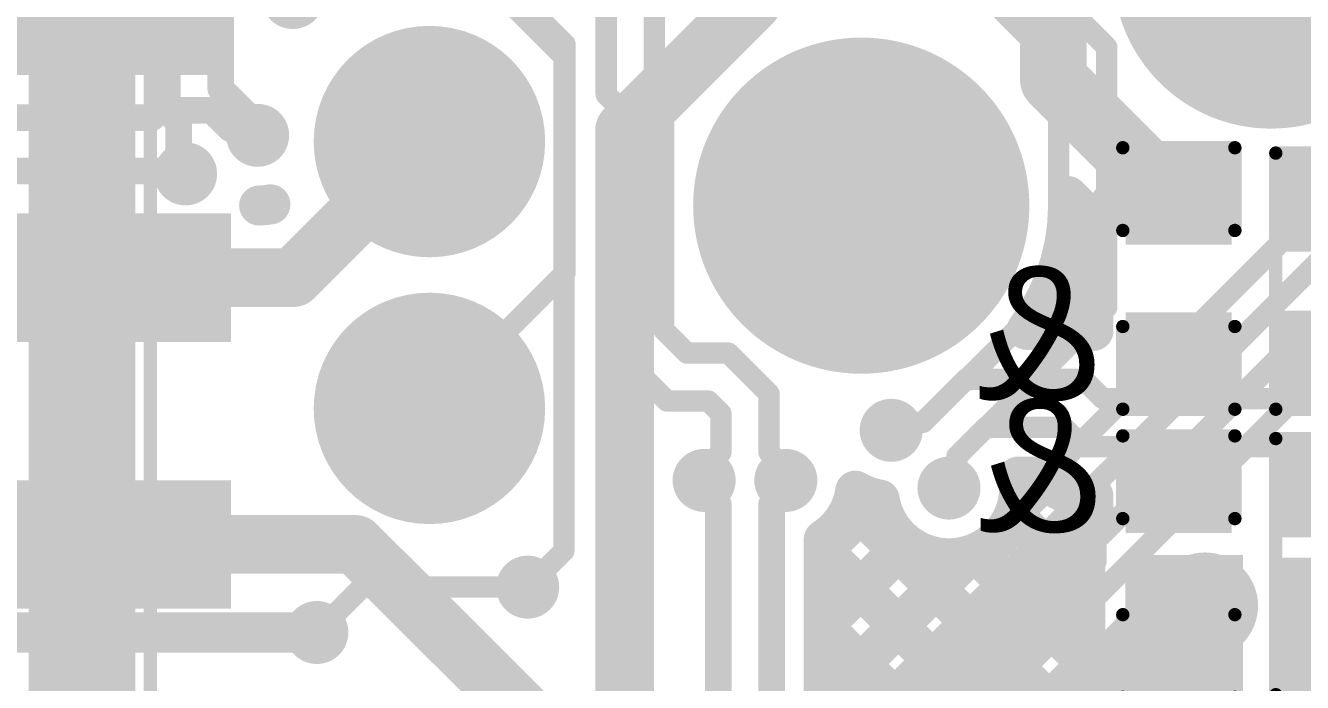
# Model space of a CAD drawing. Header units: millimetres. Extents: x -0.39 to 1.43, y -0.21 to 1.58.
# Drawn here: x 0.3228 to 0.8013, y 0.3283 to 0.5745 of the extents above; entities that cross this region are included whole.
import ezdxf

# ---------------------------------------------------------------- set-up
doc = ezdxf.new("R2010")
doc.units = ezdxf.units.MM
doc.header["$MEASUREMENT"] = 0
for name, color, linetype in [('BottomLayer', 5, 'Continuous'), ('BottomOverlay', 54, 'Continuous'), ('BottomPaste', 16, 'Continuous'), ('BottomSolder', 6, 'Continuous'), ('MultiLayer', 9, 'Continuous'), ('PadHoleLayer', 156, 'Continuous'), ('TopLayer', 1, 'Continuous'), ('TopOverlay', 2, 'Continuous'), ('TopSolder', 216, 'Continuous'), ('ViaHoleLayer', 16, 'Continuous')]:
    doc.layers.add(name, color=color, linetype=linetype)
doc.styles.add('Arial', font='', dxfattribs={"height": 0.2})
doc.styles.get('Arial').set_extended_font_data('Arial')

# ---------------------------------------------------------------- blocks, each defined once
blk = doc.blocks.new('C__0603_B_2')
at = {"layer": 'BottomLayer'}
for points in [[(-0.045, -0.0175), (-0.045, 0.0175), (-0.015, 0.0175), (-0.015, -0.0175)], [(0.015, -0.0175), (0.015, 0.0175), (0.045, 0.0175), (0.045, -0.0175)]]:
    blk.add_hatch(color=5, dxfattribs=at).paths.add_polyline_path(points)
at = {"layer": 'BottomPaste'}
for points in [[(-0.045, -0.0175), (-0.045, 0.0175), (-0.015, 0.0175), (-0.015, -0.0175)], [(0.015, -0.0175), (0.015, 0.0175), (0.045, 0.0175), (0.045, -0.0175)]]:
    blk.add_hatch(color=16, dxfattribs=at).paths.add_polyline_path(points)
at = {"layer": 'BottomSolder'}
for points in [[(-0.0473622, -0.0198622), (-0.0473622, 0.0198622), (-0.0126378, 0.0198622), (-0.0126378, -0.0198622)], [(0.0126378, -0.0198622), (0.0126378, 0.0198622), (0.0473622, 0.0198622), (0.0473622, -0.0198622)]]:
    blk.add_hatch(color=6, dxfattribs=at).paths.add_polyline_path(points)
at = {"layer": 'BottomOverlay', "const_width": 0.005}
for points in [[(-0.049, 0.021), (-0.018, 0.021)], [(-0.049, 0.021), (-0.049, -0.021)], [(0.018, 0.021), (0.049, 0.021)], [(0.049, 0.021), (0.049, -0.021)], [(-0.049, -0.021), (-0.018, -0.021)], [(0.018, -0.021), (0.049, -0.021)]]:
    blk.add_lwpolyline(points, dxfattribs=at)
at = {"layer": 'BottomOverlay', "const_width": 0.0025}
for points in [[(-0.05025, 0.021, 1), (-0.04775, 0.021, 1)], [(-0.05025, 0.021, 1), (-0.04775, 0.021, 1)], [(-0.01925, 0.021, 1), (-0.01675, 0.021, 1)], [(0.01675, 0.021, 1), (0.01925, 0.021, 1)], [(0.04775, 0.021, 1), (0.05025, 0.021, 1)], [(0.04775, 0.021, 1), (0.05025, 0.021, 1)], [(-0.05025, -0.021, 1), (-0.04775, -0.021, 1)], [(-0.05025, -0.021, 1), (-0.04775, -0.021, 1)], [(-0.01925, -0.021, 1), (-0.01675, -0.021, 1)], [(0.01675, -0.021, 1), (0.01925, -0.021, 1)], [(0.04775, -0.021, 1), (0.05025, -0.021, 1)], [(0.04775, -0.021, 1), (0.05025, -0.021, 1)]]:
    blk.add_lwpolyline(points, format="xyb", close=True, dxfattribs=at)
blk = doc.blocks.new('HY951180A_14')
at = {"layer": 'BottomLayer'}
h = blk.add_hatch(color=5, dxfattribs=at)
edge = h.paths.add_edge_path()
edge.add_arc((0.1490159, 0.2559055), 0.0393701, 0, 360)
h = blk.add_hatch(color=5, dxfattribs=at)
edge = h.paths.add_edge_path()
edge.add_arc((0.2490159, 0.2559055), 0.0393701, 0, 360)
h = blk.add_hatch(color=5, dxfattribs=at)
edge = h.paths.add_edge_path()
edge.add_arc((0.3129922, -0.0594488), 0.0551181, 0, 360)
at = {"layer": 'BottomSolder'}
h = blk.add_hatch(color=6, dxfattribs=at)
edge = h.paths.add_edge_path()
edge.add_arc((0.1490159, 0.2559055), 0.0433701, 0, 360)
h = blk.add_hatch(color=6, dxfattribs=at)
edge = h.paths.add_edge_path()
edge.add_arc((0.2490159, 0.2559055), 0.0433701, 0, 360)
h = blk.add_hatch(color=6, dxfattribs=at)
edge = h.paths.add_edge_path()
edge.add_arc((0.2250001, 0.0940945), 0.004, 0, 360)
h = blk.add_hatch(color=6, dxfattribs=at)
edge = h.paths.add_edge_path()
edge.add_arc((0.3129922, -0.0594488), 0.0591181, 0, 360)
at = {"layer": 'MultiLayer'}
h = blk.add_hatch(color=9, dxfattribs=at)
edge = h.paths.add_edge_path()
edge.add_arc((0.1490159, 0.2559055), 0.0393701, 0, 360)
h = blk.add_hatch(color=9, dxfattribs=at)
edge = h.paths.add_edge_path()
edge.add_arc((0.2490159, 0.2559055), 0.0393701, 0, 360)
h = blk.add_hatch(color=9, dxfattribs=at)
edge = h.paths.add_edge_path()
edge.add_arc((0.3129922, -0.0594488), 0.0551181, 0, 360)
at = {"layer": 'PadHoleLayer'}
h = blk.add_hatch(color=156, dxfattribs=at)
edge = h.paths.add_edge_path()
edge.add_arc((0.1490159, 0.2559055), 0.0200787, 0, 360)
h = blk.add_hatch(color=156, dxfattribs=at)
edge = h.paths.add_edge_path()
edge.add_arc((0.2490159, 0.2559055), 0.0200787, 0, 360)
h = blk.add_hatch(color=156, dxfattribs=at)
edge = h.paths.add_edge_path()
edge.add_arc((0.2250001, 0.0940945), 0.0629921, 0, 360)
h = blk.add_hatch(color=156, dxfattribs=at)
edge = h.paths.add_edge_path()
edge.add_arc((0.3129922, -0.0594488), 0.0320866, 0, 360)
at = {"layer": 'TopLayer'}
h = blk.add_hatch(color=1, dxfattribs=at)
edge = h.paths.add_edge_path()
edge.add_arc((0.1490159, 0.2559055), 0.0393701, 0, 360)
h = blk.add_hatch(color=1, dxfattribs=at)
edge = h.paths.add_edge_path()
edge.add_arc((0.2490159, 0.2559055), 0.0393701, 0, 360)
h = blk.add_hatch(color=1, dxfattribs=at)
edge = h.paths.add_edge_path()
edge.add_arc((0.3129922, -0.0594488), 0.0551181, 0, 360)
at = {"layer": 'TopSolder'}
h = blk.add_hatch(color=216, dxfattribs=at)
edge = h.paths.add_edge_path()
edge.add_arc((0.1490159, 0.2559055), 0.0433701, 0, 360)
h = blk.add_hatch(color=216, dxfattribs=at)
edge = h.paths.add_edge_path()
edge.add_arc((0.2490159, 0.2559055), 0.0433701, 0, 360)
h = blk.add_hatch(color=216, dxfattribs=at)
edge = h.paths.add_edge_path()
edge.add_arc((0.2250001, 0.0940945), 0.004, 0, 360)
h = blk.add_hatch(color=216, dxfattribs=at)
edge = h.paths.add_edge_path()
edge.add_arc((0.3129922, -0.0594488), 0.0591181, 0, 360)
at = {"layer": 'TopOverlay', "const_width": 0.005}
blk.add_lwpolyline([(0.331, 0.3605), (-0.3309998, 0.3604999)], dxfattribs=at)
blk = doc.blocks.new('PHF254SMD___B_15')
at = {"layer": 'BottomLayer'}
for points in [[(-0.02007875, 0.1535433), (0.02007875, 0.1535433), (0.02007875, 0.0551181), (-0.02007875, 0.0551181)], [(0.07992125, 0.1535433), (0.12007875, 0.1535433), (0.12007875, 0.0551181), (0.07992125, 0.0551181)], [(0.17992125, 0.1535433), (0.22007875, 0.1535433), (0.22007875, 0.0551181), (0.17992125, 0.0551181)]]:
    blk.add_hatch(color=5, dxfattribs=at).paths.add_polyline_path(points)
at = {"layer": 'BottomPaste'}
for points in [[(-0.02007875, 0.1535433), (0.02007875, 0.1535433), (0.02007875, 0.0551181), (-0.02007875, 0.0551181)], [(0.07992125, 0.1535433), (0.12007875, 0.1535433), (0.12007875, 0.0551181), (0.07992125, 0.0551181)], [(0.17992125, 0.1535433), (0.22007875, 0.1535433), (0.22007875, 0.0551181), (0.17992125, 0.0551181)]]:
    blk.add_hatch(color=16, dxfattribs=at).paths.add_polyline_path(points)
at = {"layer": 'BottomSolder'}
for points in [[(-0.02407875, 0.1575433), (0.02407875, 0.1575433), (0.02407875, 0.0511181), (-0.02407875, 0.0511181)], [(0.07592125, 0.1575433), (0.12407875, 0.1575433), (0.12407875, 0.0511181), (0.07592125, 0.0511181)], [(0.17592125, 0.1575433), (0.22407875, 0.1575433), (0.22407875, 0.0511181), (0.17592125, 0.0511181)]]:
    blk.add_hatch(color=6, dxfattribs=at).paths.add_polyline_path(points)
blk = doc.blocks.new('R__0603_B_35')
at = {"layer": 'BottomLayer'}
for points in [[(-0.045, -0.0175), (-0.045, 0.0175), (-0.015, 0.0175), (-0.015, -0.0175)], [(0.015, -0.0175), (0.015, 0.0175), (0.045, 0.0175), (0.045, -0.0175)]]:
    blk.add_hatch(color=5, dxfattribs=at).paths.add_polyline_path(points)
at = {"layer": 'BottomPaste'}
for points in [[(-0.045, -0.0175), (-0.045, 0.0175), (-0.015, 0.0175), (-0.015, -0.0175)], [(0.015, -0.0175), (0.015, 0.0175), (0.045, 0.0175), (0.045, -0.0175)]]:
    blk.add_hatch(color=16, dxfattribs=at).paths.add_polyline_path(points)
at = {"layer": 'BottomSolder'}
for points in [[(-0.049, -0.0215), (-0.049, 0.0215), (-0.011, 0.0215), (-0.011, -0.0215)], [(0.011, -0.0215), (0.011, 0.0215), (0.049, 0.0215), (0.049, -0.0215)]]:
    blk.add_hatch(color=6, dxfattribs=at).paths.add_polyline_path(points)
at = {"layer": 'BottomOverlay', "const_width": 0.005}
for points in [[(0.048, 0.021), (-0.048, 0.021)], [(-0.048, -0.021), (-0.048, 0.021)], [(0.048, -0.021), (0.048, 0.021)], [(0.048, -0.021), (-0.048, -0.021)]]:
    blk.add_lwpolyline(points, dxfattribs=at)
at = {"layer": 'BottomOverlay', "const_width": 0.0025}
for points in [[(-0.04925, 0.021, 1), (-0.04675, 0.021, 1)], [(-0.04925, 0.021, 1), (-0.04675, 0.021, 1)], [(0.04675, 0.021, 1), (0.04925, 0.021, 1)], [(0.04675, 0.021, 1), (0.04925, 0.021, 1)], [(-0.04925, -0.021, 1), (-0.04675, -0.021, 1)], [(-0.04925, -0.021, 1), (-0.04675, -0.021, 1)], [(0.04675, -0.021, 1), (0.04925, -0.021, 1)], [(0.04675, -0.021, 1), (0.04925, -0.021, 1)]]:
    blk.add_lwpolyline(points, format="xyb", close=True, dxfattribs=at)
blk = doc.blocks.new('R__0603_B_37')
at = {"layer": 'BottomLayer'}
for points in [[(-0.045, -0.0175), (-0.045, 0.0175), (-0.015, 0.0175), (-0.015, -0.0175)], [(0.015, -0.0175), (0.015, 0.0175), (0.045, 0.0175), (0.045, -0.0175)]]:
    blk.add_hatch(color=5, dxfattribs=at).paths.add_polyline_path(points)
at = {"layer": 'BottomPaste'}
for points in [[(-0.045, -0.0175), (-0.045, 0.0175), (-0.015, 0.0175), (-0.015, -0.0175)], [(0.015, -0.0175), (0.015, 0.0175), (0.045, 0.0175), (0.045, -0.0175)]]:
    blk.add_hatch(color=16, dxfattribs=at).paths.add_polyline_path(points)
at = {"layer": 'BottomSolder'}
for points in [[(-0.049, -0.0215), (-0.049, 0.0215), (-0.011, 0.0215), (-0.011, -0.0215)], [(0.011, -0.0215), (0.011, 0.0215), (0.049, 0.0215), (0.049, -0.0215)]]:
    blk.add_hatch(color=6, dxfattribs=at).paths.add_polyline_path(points)
at = {"layer": 'BottomOverlay', "const_width": 0.005}
for points in [[(-0.048, 0.021), (-0.048, -0.021)], [(-0.048, 0.021), (0.048, 0.021)], [(0.048, 0.021), (0.048, -0.021)], [(-0.048, -0.021), (0.048, -0.021)]]:
    blk.add_lwpolyline(points, dxfattribs=at)
at = {"layer": 'BottomOverlay', "const_width": 0.0025}
for points in [[(-0.04925, 0.021, 1), (-0.04675, 0.021, 1)], [(-0.04925, 0.021, 1), (-0.04675, 0.021, 1)], [(0.04675, 0.021, 1), (0.04925, 0.021, 1)], [(0.04675, 0.021, 1), (0.04925, 0.021, 1)], [(-0.04925, -0.021, 1), (-0.04675, -0.021, 1)], [(-0.04925, -0.021, 1), (-0.04675, -0.021, 1)], [(0.04675, -0.021, 1), (0.04925, -0.021, 1)], [(0.04675, -0.021, 1), (0.04925, -0.021, 1)]]:
    blk.add_lwpolyline(points, format="xyb", close=True, dxfattribs=at)
blk = doc.blocks.new('C__0603_B_66')
at = {"layer": 'BottomLayer'}
for points in [[(-0.045, -0.0175), (-0.045, 0.0175), (-0.015, 0.0175), (-0.015, -0.0175)], [(0.015, -0.0175), (0.015, 0.0175), (0.045, 0.0175), (0.045, -0.0175)]]:
    blk.add_hatch(color=5, dxfattribs=at).paths.add_polyline_path(points)
at = {"layer": 'BottomPaste'}
for points in [[(-0.045, -0.0175), (-0.045, 0.0175), (-0.015, 0.0175), (-0.015, -0.0175)], [(0.015, -0.0175), (0.015, 0.0175), (0.045, 0.0175), (0.045, -0.0175)]]:
    blk.add_hatch(color=16, dxfattribs=at).paths.add_polyline_path(points)
at = {"layer": 'BottomSolder'}
for points in [[(-0.0473622, -0.0198622), (-0.0473622, 0.0198622), (-0.0126378, 0.0198622), (-0.0126378, -0.0198622)], [(0.0126378, -0.0198622), (0.0126378, 0.0198622), (0.0473622, 0.0198622), (0.0473622, -0.0198622)]]:
    blk.add_hatch(color=6, dxfattribs=at).paths.add_polyline_path(points)
at = {"layer": 'BottomOverlay', "const_width": 0.005}
for points in [[(-0.018, 0.021), (-0.049, 0.021)], [(-0.049, -0.021), (-0.049, 0.021)], [(0.049, 0.021), (0.018, 0.021)], [(0.049, -0.021), (0.049, 0.021)], [(-0.018, -0.021), (-0.049, -0.021)], [(0.049, -0.021), (0.018, -0.021)]]:
    blk.add_lwpolyline(points, dxfattribs=at)
at = {"layer": 'BottomOverlay', "const_width": 0.0025}
for points in [[(-0.05025, 0.021, 1), (-0.04775, 0.021, 1)], [(-0.05025, 0.021, 1), (-0.04775, 0.021, 1)], [(-0.01925, 0.021, 1), (-0.01675, 0.021, 1)], [(0.01675, 0.021, 1), (0.01925, 0.021, 1)], [(0.04775, 0.021, 1), (0.05025, 0.021, 1)], [(0.04775, 0.021, 1), (0.05025, 0.021, 1)], [(-0.05025, -0.021, 1), (-0.04775, -0.021, 1)], [(-0.05025, -0.021, 1), (-0.04775, -0.021, 1)], [(-0.01925, -0.021, 1), (-0.01675, -0.021, 1)], [(0.01675, -0.021, 1), (0.01925, -0.021, 1)], [(0.04775, -0.021, 1), (0.05025, -0.021, 1)], [(0.04775, -0.021, 1), (0.05025, -0.021, 1)]]:
    blk.add_lwpolyline(points, format="xyb", close=True, dxfattribs=at)

msp = doc.modelspace()

# ---------------------------------------------------------------- hatches: boundary and pattern name
at = {"layer": 'BottomLayer'}
h = msp.add_hatch(color=5, dxfattribs=at)
edge = h.paths.add_edge_path()
edge.add_arc((0.423, 0.585), 0.011811, 0, 360)
h = msp.add_hatch(color=5, dxfattribs=at)
edge = h.paths.add_edge_path()
edge.add_arc((0.4098079, 0.5333421), 0.011811, 0, 360)
h = msp.add_hatch(color=5, dxfattribs=at)
edge = h.paths.add_edge_path()
edge.add_arc((0.382811, 0.5188898), 0.011811, 0, 360)
h = msp.add_hatch(color=5, dxfattribs=at)
edge = h.paths.add_edge_path()
edge.add_arc((0.6472171, 0.4227828), 0.011811, 0, 360)
h = msp.add_hatch(color=5, dxfattribs=at)
edge = h.paths.add_edge_path()
edge.add_arc((0.5771215, 0.404), 0.011811, 0, 360)
h = msp.add_hatch(color=5, dxfattribs=at)
edge = h.paths.add_edge_path()
edge.add_arc((0.6077435, 0.404), 0.011811, 0, 360)
h = msp.add_hatch(color=5, dxfattribs=at)
edge = h.paths.add_edge_path()
edge.add_arc((0.6688702, 0.4011298), 0.011811, 0, 360)
h = msp.add_hatch(color=5, dxfattribs=at)
edge = h.paths.add_edge_path()
edge.add_arc((0.511, 0.364), 0.011811, 0, 360)
for points in [[(0.735, 0.227071), (0.779, 0.227071), (0.779, 0.376), (0.735, 0.376)], [(0.7913285, 0.227071), (0.9249999, 0.227071), (0.9249999, 0.375), (0.7913285, 0.375)]]:
    msp.add_hatch(color=5, dxfattribs=at).paths.add_polyline_path(points)
h = msp.add_hatch(color=5, dxfattribs=at)
edge = h.paths.add_edge_path()
edge.add_arc((0.7613719, 0.3593111), 0.011811, 0, 360)
h = msp.add_hatch(color=5, dxfattribs=at)
edge = h.paths.add_edge_path()
edge.add_arc((0.432, 0.347), 0.011811, 0, 360)
at = {"layer": 'TopLayer'}
h = msp.add_hatch(color=1, dxfattribs=at)
edge = h.paths.add_edge_path()
edge.add_arc((0.423, 0.585), 0.011811, 0, 360)
h = msp.add_hatch(color=1, dxfattribs=at)
edge = h.paths.add_edge_path()
edge.add_arc((0.4098079, 0.5333421), 0.011811, 0, 360)
h = msp.add_hatch(color=1, dxfattribs=at)
edge = h.paths.add_edge_path()
edge.add_arc((0.382811, 0.5188898), 0.011811, 0, 360)
h = msp.add_hatch(color=1, dxfattribs=at)
edge = h.paths.add_edge_path()
edge.add_arc((0.6472171, 0.4227828), 0.011811, 0, 360)
h = msp.add_hatch(color=1, dxfattribs=at)
edge = h.paths.add_edge_path()
edge.add_arc((0.5771215, 0.404), 0.011811, 0, 360)
h = msp.add_hatch(color=1, dxfattribs=at)
edge = h.paths.add_edge_path()
edge.add_arc((0.6077435, 0.404), 0.011811, 0, 360)
h = msp.add_hatch(color=1, dxfattribs=at)
edge = h.paths.add_edge_path()
edge.add_arc((0.6688702, 0.4011298), 0.011811, 0, 360)
h = msp.add_hatch(color=1, dxfattribs=at)
edge = h.paths.add_edge_path()
edge.add_arc((0.511, 0.364), 0.011811, 0, 360)
h = msp.add_hatch(color=1, dxfattribs=at)
edge = h.paths.add_edge_path()
edge.add_arc((0.7613719, 0.3593111), 0.011811, 0, 360)
h = msp.add_hatch(color=1, dxfattribs=at)
edge = h.paths.add_edge_path()
edge.add_arc((0.432, 0.347), 0.011811, 0, 360)
at = {"layer": 'ViaHoleLayer'}
h = msp.add_hatch(color=16, dxfattribs=at)
edge = h.paths.add_edge_path()
edge.add_arc((0.4098079, 0.5333421), 0.0059055, 0, 360)
h = msp.add_hatch(color=16, dxfattribs=at)
edge = h.paths.add_edge_path()
edge.add_arc((0.382811, 0.5188898), 0.0059055, 0, 360)
h = msp.add_hatch(color=16, dxfattribs=at)
edge = h.paths.add_edge_path()
edge.add_arc((0.6472171, 0.4227828), 0.0059055, 0, 360)
h = msp.add_hatch(color=16, dxfattribs=at)
edge = h.paths.add_edge_path()
edge.add_arc((0.5771215, 0.404), 0.0059055, 0, 360)
h = msp.add_hatch(color=16, dxfattribs=at)
edge = h.paths.add_edge_path()
edge.add_arc((0.6077435, 0.404), 0.0059055, 0, 360)
h = msp.add_hatch(color=16, dxfattribs=at)
edge = h.paths.add_edge_path()
edge.add_arc((0.6688702, 0.4011298), 0.0059055, 0, 360)
h = msp.add_hatch(color=16, dxfattribs=at)
edge = h.paths.add_edge_path()
edge.add_arc((0.511, 0.364), 0.0059055, 0, 360)
h = msp.add_hatch(color=16, dxfattribs=at)
edge = h.paths.add_edge_path()
edge.add_arc((0.7613719, 0.3593111), 0.0059055, 0, 360)
h = msp.add_hatch(color=16, dxfattribs=at)
edge = h.paths.add_edge_path()
edge.add_arc((0.432, 0.347), 0.0059055, 0, 360)

# ---------------------------------------------------------------- linework, layer by layer
at = {"layer": 'BottomLayer'}
for points, const_width in [([(0.595, 0.583), (0.595, 0.671)], 0.022), ([(0.708, 0.5541889), (0.708, 0.663)], 0.025), ([(0.5473105, 0.5353105), (0.595, 0.583)], 0.022), ([(0.5023902, 0.585), (0.5245591, 0.5628311)], 0.008), ([(0.5245591, 0.3775591), (0.5245591, 0.5628311)], 0.008), ([(0.708, 0.5541889), (0.7525, 0.5096889)], 0.025), ([(0.3702474, 0.54), (0.3729482, 0.5427008)], 0.01), ([(0.3729482, 0.5427008), (0.3926738, 0.5427008)], 0.01), ([(0.3926738, 0.5427008), (0.3994261, 0.5359485)], 0.01), ([(0.5473105, 0.1906896), (0.5473105, 0.5353105)], 0.022), ([(0.1497158, 0.54), (0.3702474, 0.54)], 0.01), ([(0.3994261, 0.5359485), (0.4072015, 0.5359485)], 0.01), ([(0.4072015, 0.5359485), (0.4098079, 0.5333421)], 0.01), ([(0.423189, 0.48), (0.474189, 0.531)], 0.022), ([(0.1497158, 0.52), (0.3817008, 0.52)], 0.01), ([(0.3817008, 0.52), (0.382811, 0.5188898)], 0.01), ([(0.7525, 0.5096889), (0.755, 0.5096889)], 0.025), ([(0.7134079, 0.5105972), (0.72, 0.5040051)], 0.015), ([(0.7275, 0.5096889), (0.755, 0.5096889)], 0.01), ([(0.7128707, 0.4971894), (0.7198432, 0.5041619)], 0.015), ([(0.72, 0.4771889), (0.72, 0.5040051)], 0.015), ([(0.7107338, 0.4864927), (0.72, 0.4772265)], 0.015), ([(0.3466614, 0.48), (0.423189, 0.48)], 0.022), ([(0.7044067, 0.4604411), (0.7211545, 0.4771889)], 0.015), ([(0.7200376, 0.4771889), (0.723, 0.4742265)], 0.015), ([(0.723, 0.4600566), (0.723, 0.4771889)], 0.015), ([(0.7022149, 0.4667273), (0.7085011, 0.4604411)], 0.015), ([(0.6979579, 0.4604411), (0.7192478, 0.4604411)], 0.015), ([(0.7375, 0.4346889), (0.7525, 0.4496889)], 0.008), ([(0.7525, 0.4496889), (0.755, 0.4496889)], 0.008), ([(0.755, 0.4496889), (0.7575, 0.4496889)], 0.008), ([(0.7575, 0.4496889), (0.7725, 0.4346889)], 0.008), ([(0.7958285, 0.4346889), (0.8098285, 0.4486889)], 0.008), ([(0.6591313, 0.4257719), (0.6753005, 0.4419411)], 0.008), ([(0.6753005, 0.4419411), (0.7192478, 0.4419411)], 0.008), ([(0.7192478, 0.4419411), (0.7265, 0.4346889)], 0.008), ([(0.7265, 0.4346889), (0.7375, 0.4346889)], 0.008), ([(0.7725, 0.4346889), (0.7958285, 0.4346889)], 0.008), ([(0.6472171, 0.4227828), (0.6502062, 0.4257719)], 0.008), ([(0.6502062, 0.4257719), (0.6591313, 0.4257719)], 0.008), ([(0.6718593, 0.4130441), (0.6827563, 0.4239411)], 0.008), ([(0.6827563, 0.4239411), (0.711792, 0.4239411)], 0.008), ([(0.711792, 0.4239411), (0.7190442, 0.4166889)], 0.008), ([(0.6718593, 0.4041189), (0.6718593, 0.4130441)], 0.008), ([(0.7190442, 0.4166889), (0.7375, 0.4166889)], 0.008), ([(0.7375, 0.4166889), (0.7525, 0.4016889)], 0.008), ([(0.7575, 0.4016889), (0.7725, 0.4166889)], 0.008), ([(0.7725, 0.4166889), (0.7948285, 0.4166889)], 0.008), ([(0.7948285, 0.4166889), (0.8098285, 0.4016889)], 0.008), ([(0.6940578, 0.3935236), (0.7050521, 0.4045179)], 0.015), ([(0.6948256, 0.4054411), (0.704129, 0.4054411)], 0.015), ([(0.6688702, 0.4011298), (0.6718593, 0.4041189)], 0.008), ([(0.6219325, 0.3779669), (0.6411471, 0.3971815)], 0.015), ([(0.6324816, 0.3950391), (0.7205, 0.3070207)], 0.015), ([(0.7132558, 0.3991178), (0.7218736, 0.3905)], 0.015), ([(0.7190442, 0.3981889), (0.723, 0.3981889)], 0.015), ([(0.723, 0.3905), (0.723, 0.3981889)], 0.015), ([(0.7525, 0.4016889), (0.755, 0.4016889)], 0.008), ([(0.755, 0.4016889), (0.7575, 0.4016889)], 0.008), ([(0.5824325, 0.2777833), (0.5824325, 0.3950029)], 0.01), ([(0.6024325, 0.2860675), (0.6024325, 0.3950029)], 0.01), ([(0.6279604, 0.2991419), (0.723, 0.3941815)], 0.015), ([(0.6931342, 0.3909551), (0.72, 0.3640893)], 0.015), ([(0.7205, 0.3741889), (0.7205, 0.3905)], 0.015), ([(0.3466614, 0.38), (0.4465214, 0.38)], 0.022), ([(0.4465214, 0.38), (0.5183105, 0.3082109)], 0.022), ([(0.6219325, 0.2961384), (0.6219325, 0.3818428)], 0.015), ([(0.6219325, 0.3496826), (0.6526574, 0.3804075)], 0.015), ([(0.6219325, 0.3773039), (0.72, 0.2792364)], 0.015), ([(0.6219325, 0.3213983), (0.6764764, 0.3759422)], 0.015), ([(0.6789704, 0.3768346), (0.72, 0.335805)], 0.015), ([(0.511, 0.364), (0.5245591, 0.3775591)], 0.008), ([(0.72, 0.3091889), (0.72, 0.3741889)], 0.015), ([(0.6496743, 0.2925715), (0.72, 0.3628972)], 0.015), ([(0.274, 0.347), (0.432, 0.347)], 0.015), ([(0.6219325, 0.3490196), (0.72, 0.2509521)], 0.015), ([(0.7275, 0.3416889), (0.755, 0.3416889)], 0.01), ([(0.6638164, 0.2784293), (0.72, 0.3346129)], 0.015)]:
    msp.add_lwpolyline(points, dxfattribs=dict(at, const_width=const_width))
for points, const_width in [([(0.5895, 0.583, 1), (0.6005, 0.583, 1)], 0.011), ([(0.5895, 0.583, 1), (0.6005, 0.583, 1)], 0.011), ([(0.5225591, 0.5628311, 1), (0.5265591, 0.5628311, 1)], 0.004), ([(0.5225591, 0.5628311, 1), (0.5265591, 0.5628311, 1)], 0.004), ([(0.70175, 0.5541889, 1), (0.71425, 0.5541889, 1)], 0.0125), ([(0.70175, 0.5541889, 1), (0.71425, 0.5541889, 1)], 0.0125), ([(0.3704482, 0.5427008, 1), (0.3754482, 0.5427008, 1)], 0.005), ([(0.3704482, 0.5427008, 1), (0.3754482, 0.5427008, 1)], 0.005), ([(0.3901738, 0.5427008, 1), (0.3951738, 0.5427008, 1)], 0.005), ([(0.3901738, 0.5427008, 1), (0.3951738, 0.5427008, 1)], 0.005), ([(0.5418105, 0.5353105, 1), (0.5528105, 0.5353105, 1)], 0.011), ([(0.5418105, 0.5353105, 1), (0.5528105, 0.5353105, 1)], 0.011), ([(0.3677474, 0.54, 1), (0.3727474, 0.54, 1)], 0.005), ([(0.3677474, 0.54, 1), (0.3727474, 0.54, 1)], 0.005), ([(0.3969261, 0.5359485, 1), (0.4019261, 0.5359485, 1)], 0.005), ([(0.3969261, 0.5359485, 1), (0.4019261, 0.5359485, 1)], 0.005), ([(0.4047015, 0.5359485, 1), (0.4097015, 0.5359485, 1)], 0.005), ([(0.4047015, 0.5359485, 1), (0.4097015, 0.5359485, 1)], 0.005), ([(0.468689, 0.531, 1), (0.479689, 0.531, 1)], 0.011), ([(0.4073079, 0.5333421, 1), (0.4123079, 0.5333421, 1)], 0.005), ([(0.3792008, 0.52, 1), (0.3842008, 0.52, 1)], 0.005), ([(0.3792008, 0.52, 1), (0.3842008, 0.52, 1)], 0.005), ([(0.380311, 0.5188898, 1), (0.385311, 0.5188898, 1)], 0.005), ([(0.74625, 0.5096889, 1), (0.75875, 0.5096889, 1)], 0.0125), ([(0.74625, 0.5096889, 1), (0.75875, 0.5096889, 1)], 0.0125), ([(0.74875, 0.5096889, 1), (0.76125, 0.5096889, 1)], 0.0125), ([(0.7096579, 0.5105972, 1), (0.7171579, 0.5105972, 1)], 0.0075), ([(0.7096579, 0.5105972, 1), (0.7171579, 0.5105972, 1)], 0.0075), ([(0.7096579, 0.5105972, 1), (0.7171579, 0.5105972, 1)], 0.0075), ([(0.406624, 0.5070372, 1), (0.414124, 0.5070372, 1)], 0.0075), ([(0.4108473, 0.5074707, 1), (0.4183473, 0.5074707, 1)], 0.0075), ([(0.7097422, 0.5069842, 1), (0.7172422, 0.5069842, 1)], 0.0075), ([(0.7097422, 0.5069842, 1), (0.7172422, 0.5069842, 1)], 0.0075), ([(0.7097422, 0.5069842, 1), (0.7172422, 0.5069842, 1)], 0.0075), ([(0.7097422, 0.5069842, 1), (0.7172422, 0.5069842, 1)], 0.0075), ([(0.725, 0.5096889, 1), (0.73, 0.5096889, 1)], 0.005), ([(0.7525, 0.5096889, 1), (0.7575, 0.5096889, 1)], 0.005), ([(0.7160932, 0.5041619, 1), (0.7235932, 0.5041619, 1)], 0.0075), ([(0.71625, 0.5040051, 1), (0.72375, 0.5040051, 1)], 0.0075), ([(0.71625, 0.5040051, 1), (0.72375, 0.5040051, 1)], 0.0075), ([(0.7091207, 0.4971894, 1), (0.7166207, 0.4971894, 1)], 0.0075), ([(0.7069838, 0.4864927, 1), (0.7144838, 0.4864927, 1)], 0.0075), ([(0.3411614, 0.48, 1), (0.3521614, 0.48, 1)], 0.011), ([(0.417689, 0.48, 1), (0.428689, 0.48, 1)], 0.011), ([(0.417689, 0.48, 1), (0.428689, 0.48, 1)], 0.011), ([(0.71625, 0.4772265, 1), (0.72375, 0.4772265, 1)], 0.0075), ([(0.71625, 0.4771889, 1), (0.72375, 0.4771889, 1)], 0.0075), ([(0.7162876, 0.4771889, 1), (0.7237876, 0.4771889, 1)], 0.0075), ([(0.7174045, 0.4771889, 1), (0.7249045, 0.4771889, 1)], 0.0075), ([(0.71925, 0.4771889, 1), (0.72675, 0.4771889, 1)], 0.0075), ([(0.71925, 0.4742265, 1), (0.72675, 0.4742265, 1)], 0.0075), ([(0.6984649, 0.4667273, 1), (0.7059649, 0.4667273, 1)], 0.0075), ([(0.6942079, 0.4604411, 1), (0.7017079, 0.4604411, 1)], 0.0075), ([(0.6942079, 0.4604411, 1), (0.7017079, 0.4604411, 1)], 0.0075), ([(0.6942079, 0.4604411, 1), (0.7017079, 0.4604411, 1)], 0.0075), ([(0.7006567, 0.4604411, 1), (0.7081567, 0.4604411, 1)], 0.0075), ([(0.7047511, 0.4604411, 1), (0.7122511, 0.4604411, 1)], 0.0075), ([(0.7154978, 0.4604411, 1), (0.7229978, 0.4604411, 1)], 0.0075), ([(0.7154978, 0.4604411, 1), (0.7229978, 0.4604411, 1)], 0.0075), ([(0.7154978, 0.4604411, 1), (0.7229978, 0.4604411, 1)], 0.0075), ([(0.71925, 0.4600566, 1), (0.72675, 0.4600566, 1)], 0.0075), ([(0.71925, 0.4600566, 1), (0.72675, 0.4600566, 1)], 0.0075), ([(0.71925, 0.4600566, 1), (0.72675, 0.4600566, 1)], 0.0075), ([(0.7505, 0.4496889, 1), (0.7545, 0.4496889, 1)], 0.004), ([(0.7505, 0.4496889, 1), (0.7545, 0.4496889, 1)], 0.004), ([(0.753, 0.4496889, 1), (0.757, 0.4496889, 1)], 0.004), ([(0.753, 0.4496889, 1), (0.757, 0.4496889, 1)], 0.004), ([(0.7555, 0.4496889, 1), (0.7595, 0.4496889, 1)], 0.004), ([(0.7555, 0.4496889, 1), (0.7595, 0.4496889, 1)], 0.004), ([(0.6733005, 0.4419411, 1), (0.6773005, 0.4419411, 1)], 0.004), ([(0.6733005, 0.4419411, 1), (0.6773005, 0.4419411, 1)], 0.004), ([(0.7172478, 0.4419411, 1), (0.7212478, 0.4419411, 1)], 0.004), ([(0.7172478, 0.4419411, 1), (0.7212478, 0.4419411, 1)], 0.004), ([(0.7245, 0.4346889, 1), (0.7285, 0.4346889, 1)], 0.004), ([(0.7245, 0.4346889, 1), (0.7285, 0.4346889, 1)], 0.004), ([(0.7355, 0.4346889, 1), (0.7395, 0.4346889, 1)], 0.004), ([(0.7355, 0.4346889, 1), (0.7395, 0.4346889, 1)], 0.004), ([(0.7705, 0.4346889, 1), (0.7745, 0.4346889, 1)], 0.004), ([(0.7705, 0.4346889, 1), (0.7745, 0.4346889, 1)], 0.004), ([(0.7938285, 0.4346889, 1), (0.7978285, 0.4346889, 1)], 0.004), ([(0.7938285, 0.4346889, 1), (0.7978285, 0.4346889, 1)], 0.004), ([(0.6452171, 0.4227828, 1), (0.6492171, 0.4227828, 1)], 0.004), ([(0.6482062, 0.4257719, 1), (0.6522062, 0.4257719, 1)], 0.004), ([(0.6482062, 0.4257719, 1), (0.6522062, 0.4257719, 1)], 0.004), ([(0.6571313, 0.4257719, 1), (0.6611313, 0.4257719, 1)], 0.004), ([(0.6571313, 0.4257719, 1), (0.6611313, 0.4257719, 1)], 0.004), ([(0.6807563, 0.4239411, 1), (0.6847563, 0.4239411, 1)], 0.004), ([(0.6807563, 0.4239411, 1), (0.6847563, 0.4239411, 1)], 0.004), ([(0.709792, 0.4239411, 1), (0.713792, 0.4239411, 1)], 0.004), ([(0.709792, 0.4239411, 1), (0.713792, 0.4239411, 1)], 0.004), ([(0.6698593, 0.4130441, 1), (0.6738593, 0.4130441, 1)], 0.004), ([(0.6698593, 0.4130441, 1), (0.6738593, 0.4130441, 1)], 0.004), ([(0.7170442, 0.4166889, 1), (0.7210442, 0.4166889, 1)], 0.004), ([(0.7170442, 0.4166889, 1), (0.7210442, 0.4166889, 1)], 0.004), ([(0.7355, 0.4166889, 1), (0.7395, 0.4166889, 1)], 0.004), ([(0.7355, 0.4166889, 1), (0.7395, 0.4166889, 1)], 0.004), ([(0.7705, 0.4166889, 1), (0.7745, 0.4166889, 1)], 0.004), ([(0.7705, 0.4166889, 1), (0.7745, 0.4166889, 1)], 0.004), ([(0.7928285, 0.4166889, 1), (0.7968285, 0.4166889, 1)], 0.004), ([(0.7928285, 0.4166889, 1), (0.7968285, 0.4166889, 1)], 0.004), ([(0.6910756, 0.4054411, 1), (0.6985756, 0.4054411, 1)], 0.0075), ([(0.6910756, 0.4054411, 1), (0.6985756, 0.4054411, 1)], 0.0075), ([(0.700379, 0.4054411, 1), (0.707879, 0.4054411, 1)], 0.0075), ([(0.7013021, 0.4045179, 1), (0.7088021, 0.4045179, 1)], 0.0075), ([(0.6300236, 0.4001655, 1), (0.6375236, 0.4001655, 1)], 0.0075), ([(0.6300236, 0.4001655, 1), (0.6375236, 0.4001655, 1)], 0.0075), ([(0.6698593, 0.4041189, 1), (0.6738593, 0.4041189, 1)], 0.004), ([(0.6698593, 0.4041189, 1), (0.6738593, 0.4041189, 1)], 0.004), ([(0.6914312, 0.4011298, 1), (0.6989312, 0.4011298, 1)], 0.0075), ([(0.6914312, 0.4011298, 1), (0.6989312, 0.4011298, 1)], 0.0075), ([(0.7022127, 0.4036074, 1), (0.7097127, 0.4036074, 1)], 0.0075), ([(0.7022127, 0.4036074, 1), (0.7097127, 0.4036074, 1)], 0.0075), ([(0.6287316, 0.3950391, 1), (0.6362316, 0.3950391, 1)], 0.0075), ([(0.6373971, 0.3971815, 1), (0.6448971, 0.3971815, 1)], 0.0075), ([(0.6391635, 0.3968261, 1), (0.6466635, 0.3968261, 1)], 0.0075), ([(0.6391636, 0.3968261, 1), (0.6466636, 0.3968261, 1)], 0.0075), ([(0.6668702, 0.4011298, 1), (0.6708702, 0.4011298, 1)], 0.004), ([(0.7095058, 0.3991178, 1), (0.7170058, 0.3991178, 1)], 0.0075), ([(0.7152942, 0.3981889, 1), (0.7227942, 0.3981889, 1)], 0.0075), ([(0.7152942, 0.3981889, 1), (0.7227942, 0.3981889, 1)], 0.0075), ([(0.7152942, 0.3981889, 1), (0.7227942, 0.3981889, 1)], 0.0075), ([(0.71925, 0.3981889, 1), (0.72675, 0.3981889, 1)], 0.0075), ([(0.71925, 0.3981889, 1), (0.72675, 0.3981889, 1)], 0.0075), ([(0.7505, 0.4016889, 1), (0.7545, 0.4016889, 1)], 0.004), ([(0.7505, 0.4016889, 1), (0.7545, 0.4016889, 1)], 0.004), ([(0.753, 0.4016889, 1), (0.757, 0.4016889, 1)], 0.004), ([(0.753, 0.4016889, 1), (0.757, 0.4016889, 1)], 0.004), ([(0.7555, 0.4016889, 1), (0.7595, 0.4016889, 1)], 0.004), ([(0.7555, 0.4016889, 1), (0.7595, 0.4016889, 1)], 0.004), ([(0.5799325, 0.3950029, 1), (0.5849325, 0.3950029, 1)], 0.005), ([(0.5999325, 0.3950029, 1), (0.6049325, 0.3950029, 1)], 0.005), ([(0.6893842, 0.3909551, 1), (0.6968842, 0.3909551, 1)], 0.0075), ([(0.6903078, 0.3935236, 1), (0.6978078, 0.3935236, 1)], 0.0075), ([(0.71675, 0.3905, 1), (0.72425, 0.3905, 1)], 0.0075), ([(0.7181236, 0.3905, 1), (0.7256236, 0.3905, 1)], 0.0075), ([(0.71925, 0.3941815, 1), (0.72675, 0.3941815, 1)], 0.0075), ([(0.71925, 0.3905, 1), (0.72675, 0.3905, 1)], 0.0075), ([(0.3411614, 0.38, 1), (0.3521614, 0.38, 1)], 0.011), ([(0.4410214, 0.38, 1), (0.4520214, 0.38, 1)], 0.011), ([(0.4410214, 0.38, 1), (0.4520214, 0.38, 1)], 0.011), ([(0.6181825, 0.3818428, 1), (0.6256825, 0.3818428, 1)], 0.0075), ([(0.6181825, 0.3818428, 1), (0.6256825, 0.3818428, 1)], 0.0075), ([(0.6489074, 0.3804075, 1), (0.6564074, 0.3804075, 1)], 0.0075), ([(0.6181825, 0.3779669, 1), (0.6256825, 0.3779669, 1)], 0.0075), ([(0.6181825, 0.3773039, 1), (0.6256825, 0.3773039, 1)], 0.0075), ([(0.6727264, 0.3759422, 1), (0.6802264, 0.3759422, 1)], 0.0075), ([(0.6752204, 0.3768346, 1), (0.6827204, 0.3768346, 1)], 0.0075), ([(0.5225591, 0.3775591, 1), (0.5265591, 0.3775591, 1)], 0.004), ([(0.5225591, 0.3775591, 1), (0.5265591, 0.3775591, 1)], 0.004), ([(0.71625, 0.3741889, 1), (0.72375, 0.3741889, 1)], 0.0075), ([(0.71675, 0.3741889, 1), (0.72425, 0.3741889, 1)], 0.0075), ([(0.71625, 0.3640893, 1), (0.72375, 0.3640893, 1)], 0.0075), ([(0.71625, 0.3628972, 1), (0.72375, 0.3628972, 1)], 0.0075), ([(0.509, 0.364, 1), (0.513, 0.364, 1)], 0.004), ([(0.42825, 0.347, 1), (0.43575, 0.347, 1)], 0.0075), ([(0.6181825, 0.3496826, 1), (0.6256825, 0.3496826, 1)], 0.0075), ([(0.6181825, 0.3490196, 1), (0.6256825, 0.3490196, 1)], 0.0075), ([(0.725, 0.3416889, 1), (0.73, 0.3416889, 1)], 0.005), ([(0.7525, 0.3416889, 1), (0.7575, 0.3416889, 1)], 0.005), ([(0.71625, 0.335805, 1), (0.72375, 0.335805, 1)], 0.0075), ([(0.71625, 0.3346129, 1), (0.72375, 0.3346129, 1)], 0.0075), ([(0.6181825, 0.3213983, 1), (0.6256825, 0.3213983, 1)], 0.0075)]:
    msp.add_lwpolyline(points, format="xyb", close=True, dxfattribs=dict(at, const_width=const_width))
at = {"layer": 'BottomLayer', "const_width": 0.015}
for points in [[(0.7134079, 0.5105972, -0.01166067310490467), (0.7134922, 0.5069842)], [(0.7134079, 0.5105972, -0.01166067310490467), (0.7134922, 0.5069842)], [(0.4145973, 0.5074707, -0.04040510755287115), (0.410374, 0.5070372)], [(0.7134922, 0.5069842, -0.162475478309206), (0.6979579, 0.4604411)], [(0.7134922, 0.5069842, -0.162475478309206), (0.6979579, 0.4604411)], [(0.7192478, 0.4604411, -0.05110406294115892), (0.723, 0.4600566)], [(0.7192478, 0.4604411, -0.05110406294115892), (0.723, 0.4600566)], [(0.6948256, 0.4054411, -0.04117361612212585), (0.6951812, 0.4011298)], [(0.6337736, 0.4001655, -0.2170546140591752), (0.6219325, 0.3818428)], [(0.6429135, 0.3968261, -0.09326437722772227), (0.6337736, 0.4001655)], [(0.6951812, 0.4011298, -0.9210448043906633), (0.6429136, 0.3968261)], [(0.7190442, 0.3981889, -0.198912367379658), (0.7059627, 0.4036074)], [(0.7190442, 0.3981889, -0.198912367379658), (0.7059627, 0.4036074)]]:
    msp.add_lwpolyline(points, format="xyb", dxfattribs=at)
at = {"layer": 'TopLayer'}
for points, const_width in [([(0.376, 0.5425519), (0.376, 0.9086969)], 0.01), ([(0.396, 0.5508361), (0.396, 0.9004127)], 0.01), ([(0.344, -0.027), (0.344, 0.6691837)], 0.04), ([(0.6796781, 0.6147027), (0.7279922, 0.5663886)], 0.008), ([(0.6679141, 0.6010109), (0.7099922, 0.5589328)], 0.008), ([(0.58, 0.28), (0.898777, 0.598777)], 0.008), ([(0.4995106, 0.593), (0.525, 0.5675106)], 0.008), ([(0.5404147, 0.5486556), (0.5404147, 0.5801282)], 0.008), ([(0.5584147, 0.5561114), (0.5584147, 0.5843465)], 0.008), ([(0.5862132, 0.265), (0.9049902, 0.583777)], 0.008), ([(0.525, 0.481811), (0.525, 0.5675106)], 0.008), ([(0.7279922, 0.4688799), (0.7279922, 0.5663886)], 0.008), ([(0.5584147, 0.5561114), (0.5620078, 0.5525183)], 0.008), ([(0.7099922, 0.4763357), (0.7099922, 0.5589328)], 0.008), ([(0.396, 0.5508361), (0.4098079, 0.5370282)], 0.01), ([(0.5620078, 0.4604064), (0.5620078, 0.5525183)], 0.008), ([(0.5404147, 0.5486556), (0.5440078, 0.5450625)], 0.008), ([(0.5804264, 0.238), (0.8914264, 0.549)], 0.008), ([(0.376, 0.5425519), (0.3802046, 0.5383473)], 0.01), ([(0.5440078, 0.4529506), (0.5440078, 0.5450625)], 0.008), ([(0.3802046, 0.5214962), (0.3802046, 0.5383473)], 0.01), ([(0.4098079, 0.5333421), (0.4098079, 0.5370282)], 0.01), ([(0.5746396, 0.211), (0.8976396, 0.534)], 0.008), ([(0.3802046, 0.5214962), (0.382811, 0.5188898)], 0.01), ([(0.474189, 0.431), (0.525, 0.481811)], 0.008), ([(0.6755976, 0.4419411), (0.7099922, 0.4763357)], 0.008), ([(0.6830534, 0.4239411), (0.7279922, 0.4688799)], 0.008), ([(0.5620078, 0.4604064), (0.5706863, 0.4517279)], 0.008), ([(0.5440078, 0.4529506), (0.5632305, 0.4337279)], 0.008), ([(0.5706863, 0.4517279), (0.586202, 0.4517279)], 0.008), ([(0.586202, 0.4517279), (0.6014325, 0.4364974)], 0.008), ([(0.6704751, 0.4371156), (0.6753006, 0.4419411)], 0.008), ([(0.6753006, 0.4419411), (0.6755976, 0.4419411)], 0.008), ([(0.6014325, 0.4145383), (0.6014325, 0.4364974)], 0.008), ([(0.6591313, 0.4257719), (0.670475, 0.4371156)], 0.008), ([(0.670475, 0.4371156), (0.6704751, 0.4371156)], 0.008), ([(0.5632305, 0.4337279), (0.5787462, 0.4337279)], 0.008), ([(0.5787462, 0.4337279), (0.5834325, 0.4290416)], 0.008), ([(0.5834325, 0.4145383), (0.5834325, 0.4290416)], 0.008), ([(0.6472171, 0.4227828), (0.6502062, 0.4257719)], 0.008), ([(0.6502062, 0.4257719), (0.6591313, 0.4257719)], 0.008), ([(0.6779309, 0.4191156), (0.6827564, 0.4239411)], 0.008), ([(0.6827564, 0.4239411), (0.6830534, 0.4239411)], 0.008), ([(0.6718593, 0.4130441), (0.6779308, 0.4191156)], 0.008), ([(0.6779308, 0.4191156), (0.6779309, 0.4191156)], 0.008), ([(0.5771215, 0.4082273), (0.5834325, 0.4145383)], 0.008), ([(0.6014325, 0.4145383), (0.6077435, 0.4082273)], 0.008), ([(0.6718593, 0.4041189), (0.6718593, 0.4130441)], 0.008), ([(0.5771215, 0.404), (0.5771215, 0.4082273)], 0.008), ([(0.6077435, 0.404), (0.6077435, 0.4082273)], 0.008), ([(0.6688702, 0.4011298), (0.6718593, 0.4041189)], 0.008), ([(0.5437123, 0.1360119), (0.7647004, 0.357)], 0.04), ([(0.432, 0.347), (0.449, 0.364)], 0.008), ([(0.449, 0.364), (0.511, 0.364)], 0.008)]:
    msp.add_lwpolyline(points, dxfattribs=dict(at, const_width=const_width))
for points, const_width in [([(0.523, 0.5675106, 1), (0.527, 0.5675106, 1)], 0.004), ([(0.523, 0.5675106, 1), (0.527, 0.5675106, 1)], 0.004), ([(0.7259922, 0.5663886, 1), (0.7299922, 0.5663886, 1)], 0.004), ([(0.7259922, 0.5663886, 1), (0.7299922, 0.5663886, 1)], 0.004), ([(0.5564147, 0.5561114, 1), (0.5604147, 0.5561114, 1)], 0.004), ([(0.5564147, 0.5561114, 1), (0.5604147, 0.5561114, 1)], 0.004), ([(0.7079922, 0.5589328, 1), (0.7119922, 0.5589328, 1)], 0.004), ([(0.7079922, 0.5589328, 1), (0.7119922, 0.5589328, 1)], 0.004), ([(0.3935, 0.5508361, 1), (0.3985, 0.5508361, 1)], 0.005), ([(0.3935, 0.5508361, 1), (0.3985, 0.5508361, 1)], 0.005), ([(0.5600078, 0.5525183, 1), (0.5640078, 0.5525183, 1)], 0.004), ([(0.5600078, 0.5525183, 1), (0.5640078, 0.5525183, 1)], 0.004), ([(0.5384147, 0.5486556, 1), (0.5424147, 0.5486556, 1)], 0.004), ([(0.5384147, 0.5486556, 1), (0.5424147, 0.5486556, 1)], 0.004), ([(0.3735, 0.5425519, 1), (0.3785, 0.5425519, 1)], 0.005), ([(0.3735, 0.5425519, 1), (0.3785, 0.5425519, 1)], 0.005), ([(0.5420078, 0.5450625, 1), (0.5460078, 0.5450625, 1)], 0.004), ([(0.5420078, 0.5450625, 1), (0.5460078, 0.5450625, 1)], 0.004), ([(0.3777046, 0.5383473, 1), (0.3827046, 0.5383473, 1)], 0.005), ([(0.3777046, 0.5383473, 1), (0.3827046, 0.5383473, 1)], 0.005), ([(0.4073079, 0.5370282, 1), (0.4123079, 0.5370282, 1)], 0.005), ([(0.4073079, 0.5370282, 1), (0.4123079, 0.5370282, 1)], 0.005), ([(0.4073079, 0.5333421, 1), (0.4123079, 0.5333421, 1)], 0.005), ([(0.3777046, 0.5214962, 1), (0.3827046, 0.5214962, 1)], 0.005), ([(0.3777046, 0.5214962, 1), (0.3827046, 0.5214962, 1)], 0.005), ([(0.380311, 0.5188898, 1), (0.385311, 0.5188898, 1)], 0.005), ([(0.523, 0.481811, 1), (0.527, 0.481811, 1)], 0.004), ([(0.523, 0.481811, 1), (0.527, 0.481811, 1)], 0.004), ([(0.7079922, 0.4763357, 1), (0.7119922, 0.4763357, 1)], 0.004), ([(0.7079922, 0.4763357, 1), (0.7119922, 0.4763357, 1)], 0.004), ([(0.7259922, 0.4688799, 1), (0.7299922, 0.4688799, 1)], 0.004), ([(0.7259922, 0.4688799, 1), (0.7299922, 0.4688799, 1)], 0.004), ([(0.5600078, 0.4604064, 1), (0.5640078, 0.4604064, 1)], 0.004), ([(0.5600078, 0.4604064, 1), (0.5640078, 0.4604064, 1)], 0.004), ([(0.5420078, 0.4529506, 1), (0.5460078, 0.4529506, 1)], 0.004), ([(0.5420078, 0.4529506, 1), (0.5460078, 0.4529506, 1)], 0.004), ([(0.5686863, 0.4517279, 1), (0.5726863, 0.4517279, 1)], 0.004), ([(0.5686863, 0.4517279, 1), (0.5726863, 0.4517279, 1)], 0.004), ([(0.584202, 0.4517279, 1), (0.588202, 0.4517279, 1)], 0.004), ([(0.584202, 0.4517279, 1), (0.588202, 0.4517279, 1)], 0.004), ([(0.6733006, 0.4419411, 1), (0.6773006, 0.4419411, 1)], 0.004), ([(0.6733006, 0.4419411, 1), (0.6773006, 0.4419411, 1)], 0.004), ([(0.6735976, 0.4419411, 1), (0.6775976, 0.4419411, 1)], 0.004), ([(0.6735976, 0.4419411, 1), (0.6775976, 0.4419411, 1)], 0.004), ([(0.5994325, 0.4364974, 1), (0.6034325, 0.4364974, 1)], 0.004), ([(0.5994325, 0.4364974, 1), (0.6034325, 0.4364974, 1)], 0.004), ([(0.668475, 0.4371156, 1), (0.672475, 0.4371156, 1)], 0.004), ([(0.668475, 0.4371156, 1), (0.672475, 0.4371156, 1)], 0.004), ([(0.6684751, 0.4371156, 1), (0.6724751, 0.4371156, 1)], 0.004), ([(0.6684751, 0.4371156, 1), (0.6724751, 0.4371156, 1)], 0.004), ([(0.5612305, 0.4337279, 1), (0.5652305, 0.4337279, 1)], 0.004), ([(0.5612305, 0.4337279, 1), (0.5652305, 0.4337279, 1)], 0.004), ([(0.5767462, 0.4337279, 1), (0.5807462, 0.4337279, 1)], 0.004), ([(0.5767462, 0.4337279, 1), (0.5807462, 0.4337279, 1)], 0.004), ([(0.472189, 0.431, 1), (0.476189, 0.431, 1)], 0.004), ([(0.5814325, 0.4290416, 1), (0.5854325, 0.4290416, 1)], 0.004), ([(0.5814325, 0.4290416, 1), (0.5854325, 0.4290416, 1)], 0.004), ([(0.6452171, 0.4227828, 1), (0.6492171, 0.4227828, 1)], 0.004), ([(0.6482062, 0.4257719, 1), (0.6522062, 0.4257719, 1)], 0.004), ([(0.6482062, 0.4257719, 1), (0.6522062, 0.4257719, 1)], 0.004), ([(0.6571313, 0.4257719, 1), (0.6611313, 0.4257719, 1)], 0.004), ([(0.6571313, 0.4257719, 1), (0.6611313, 0.4257719, 1)], 0.004), ([(0.6807564, 0.4239411, 1), (0.6847564, 0.4239411, 1)], 0.004), ([(0.6807564, 0.4239411, 1), (0.6847564, 0.4239411, 1)], 0.004), ([(0.6810534, 0.4239411, 1), (0.6850534, 0.4239411, 1)], 0.004), ([(0.6810534, 0.4239411, 1), (0.6850534, 0.4239411, 1)], 0.004), ([(0.6759308, 0.4191156, 1), (0.6799308, 0.4191156, 1)], 0.004), ([(0.6759308, 0.4191156, 1), (0.6799308, 0.4191156, 1)], 0.004), ([(0.6759309, 0.4191156, 1), (0.6799309, 0.4191156, 1)], 0.004), ([(0.6759309, 0.4191156, 1), (0.6799309, 0.4191156, 1)], 0.004), ([(0.5814325, 0.4145383, 1), (0.5854325, 0.4145383, 1)], 0.004), ([(0.5814325, 0.4145383, 1), (0.5854325, 0.4145383, 1)], 0.004), ([(0.5994325, 0.4145383, 1), (0.6034325, 0.4145383, 1)], 0.004), ([(0.5994325, 0.4145383, 1), (0.6034325, 0.4145383, 1)], 0.004), ([(0.6698593, 0.4130441, 1), (0.6738593, 0.4130441, 1)], 0.004), ([(0.6698593, 0.4130441, 1), (0.6738593, 0.4130441, 1)], 0.004), ([(0.5751215, 0.4082273, 1), (0.5791215, 0.4082273, 1)], 0.004), ([(0.5751215, 0.4082273, 1), (0.5791215, 0.4082273, 1)], 0.004), ([(0.6057435, 0.4082273, 1), (0.6097435, 0.4082273, 1)], 0.004), ([(0.6057435, 0.4082273, 1), (0.6097435, 0.4082273, 1)], 0.004), ([(0.5751215, 0.404, 1), (0.5791215, 0.404, 1)], 0.004), ([(0.6057435, 0.404, 1), (0.6097435, 0.404, 1)], 0.004), ([(0.6698593, 0.4041189, 1), (0.6738593, 0.4041189, 1)], 0.004), ([(0.6698593, 0.4041189, 1), (0.6738593, 0.4041189, 1)], 0.004), ([(0.6668702, 0.4011298, 1), (0.6708702, 0.4011298, 1)], 0.004), ([(0.7547004, 0.357, 1), (0.7747004, 0.357, 1)], 0.02), ([(0.447, 0.364, 1), (0.451, 0.364, 1)], 0.004), ([(0.447, 0.364, 1), (0.451, 0.364, 1)], 0.004), ([(0.509, 0.364, 1), (0.513, 0.364, 1)], 0.004), ([(0.43, 0.347, 1), (0.434, 0.347, 1)], 0.004)]:
    msp.add_lwpolyline(points, format="xyb", close=True, dxfattribs=dict(at, const_width=const_width))

# ---------------------------------------------------------------- block references
for name, p, rotation in [('PHF254SMD___B_15', (0.2423307, 0.58), 270), ('HY951180A_14', (0.7300945, 0.2819841), 90), ('C__0603_B_2', (0.755, 0.4796889), 90), ('R__0603_B_37', (0.8123285, 0.4786889), 90), ('C__0603_B_66', (0.755, 0.3716889), 270), ('R__0603_B_35', (0.8123285, 0.3716889), 270)]:
    msp.add_blockref(name, p, dxfattribs=dict(rotation=rotation))

# ---------------------------------------------------------------- texts
at = {"layer": 'BottomOverlay', "style": 'Arial', "text_generation_flag": 2}
for p in [(0.7258739, 0.434315), (0.7262564, 0.38483)]:
    msp.add_text('&', height=0.05, rotation=360, dxfattribs=at).set_placement(p)

doc.saveas('drawing.dxf')
